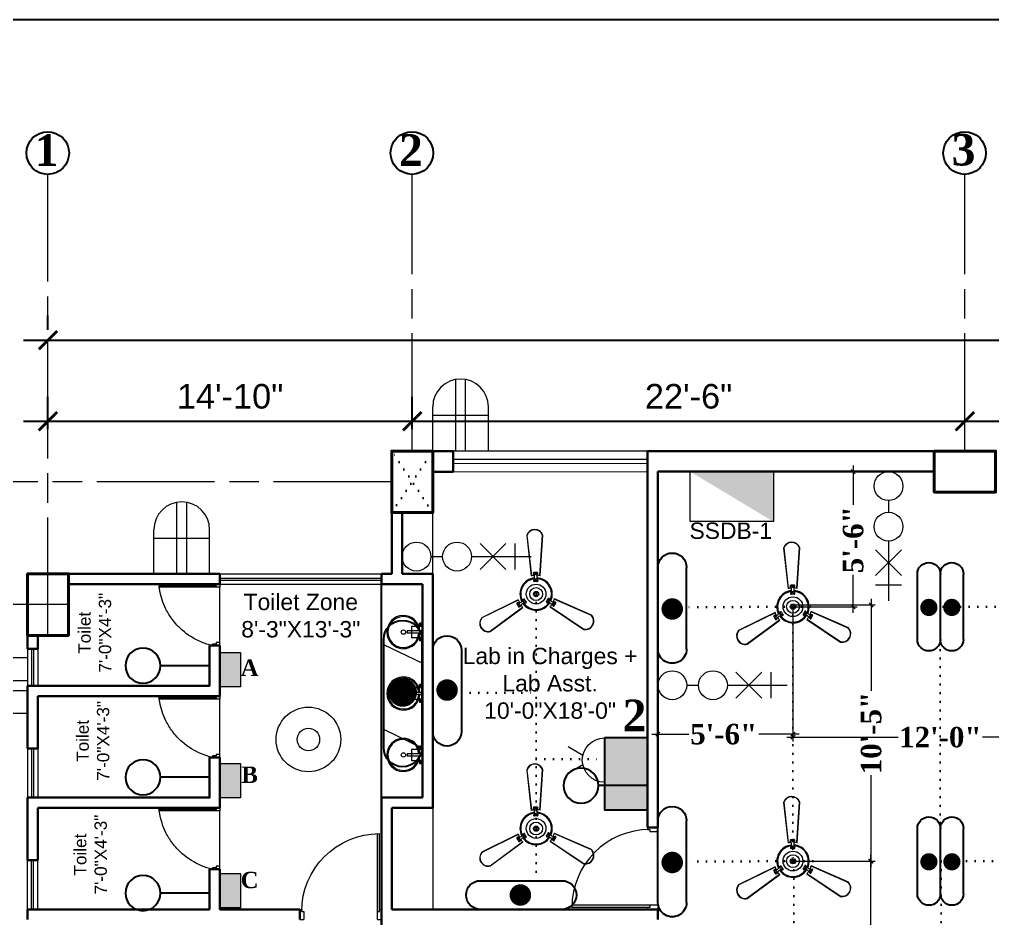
# Model space of a CAD drawing. Header units: inches. Extents: x -12 to 20935469, y -1604 to 24729220.
# Drawn here: x 20824040 to 20824515.4, y 24663545.8 to 24663985 of the extents above; entities that cross this region are included whole.
import ezdxf

# ---------------------------------------------------------------- set-up
doc = ezdxf.new("R2010")
doc.units = ezdxf.units.IN
doc.header["$LTSCALE"] = 0.03
doc.header["$MEASUREMENT"] = 0
doc.header["$PDMODE"] = 32
doc.header["$PDSIZE"] = 15
doc.linetypes.add('ACAD_ISO08W100', pattern=[36, 24, -3, 6, -3])
doc.linetypes.add('DOT', pattern=[0.25, 0, -0.25])
for name, color, linetype, lineweight in [('0-elect.fixture-3 fan', 200, 'Continuous', 20), ('2', 7, 'Continuous', 9), ('column', 1, 'Continuous', 40), ('Dim Line', 252, 'Continuous', 13), ('Dimiention', 75, 'Continuous', 18), ('Door', 7, 'Continuous', 18), ('DOUBLE LIGHT', 210, 'Continuous', 0), ('E-CF', 4, 'Continuous', 30), ('Glass Line', 252, 'Continuous', 9), ('Grid Line', 252, 'Continuous', 18), ('Hatch', 253, 'Continuous', 15), ('line', 7, 'Continuous', 9), ('Main Wall', 7, 'Continuous', 30), ('TOILET FIXTURE', 142, 'Continuous', 5), ('wind.', 150, 'Continuous', 20)]:
    doc.layers.add(name, color=color, linetype=linetype, lineweight=lineweight)
for name, color, linetype in [('DIM TEXT 2025', 7, 'Continuous'), ('H', 154, 'Continuous'), ('SB TEXT', 215, 'DOT'), ('SSDB TXT', 7, 'Continuous'), ('TEXT', 7, 'Continuous'), ('w', 188, 'DOT')]:
    doc.layers.add(name, color=color, linetype=linetype)
doc.styles.add('2', font='swisscl.ttf')
doc.styles.add('RomanS', font='arial.ttf', dxfattribs={"height": 12})
doc.styles.get("Standard").update_dxf_attribs({"font": 'timesbd.ttf'})
doc.dimstyles.new('Aec_Arch_I', dxfattribs={"dimscale": 96, "dimtxt": 12, "dimasz": 0.09375, "dimexe": 0.125, "dimexo": 0.125, "dimgap": 0.0625, "dimtad": 1, "dimdec": 0, "dimzin": 3, "dimdsep": 46, "dimlunit": 4, "dimtxsty": 'RomanS', "dimblk1": 'ARCHTICK', "dimblk2": 'ARCHTICK', "dimsah": 1, "dimcen": 0.09375, "dimdle": 0.125, "dimadec": 0, "dimazin": 0, "dimtfac": 0.75, "dimtdec": 0, "dimtmove": 2, "dimatfit": 3, "dimldrblk": 'ARCHTICK', "dimfxl": 1, "dimfrac": 1, "dimtolj": 1, "dimtzin": 0, "dimarcsym": 0})
doc.dimstyles.new('Standard 8', dxfattribs={"dimtxt": 7, "dimasz": 2, "dimexe": 2, "dimexo": 2, "dimgap": 2, "dimtad": 0, "dimdec": 0, "dimzin": 3, "dimdsep": 46, "dimlunit": 4, "dimtxsty": 'Standard', "dimblk": 'OBLIQUE', "dimcen": 3, "dimdle": 3, "dimclrd": 256, "dimclre": 256, "dimclrt": 256, "dimadec": 0, "dimazin": 0, "dimtfac": 1, "dimtdec": 0, "dimtix": 1, "dimtofl": 0, "dimtmove": 0, "dimatfit": 0, "dimldrblk": 'OBLIQUE', "dimfxl": 1, "dimtolj": 1, "dimtzin": 0, "dimlwd": -1, "dimlwe": -1, "dimarcsym": 0})

# ---------------------------------------------------------------- blocks, each defined once
blk = doc.blocks.new('$D40')
at = {"layer": 'Door'}
for p, q in [((1, 4), (1, 42)), ((2, 0), (2, 41.99)), ((1, 5), (0, 5)), ((40, 5), (38.99, 5)), ((39, 5), (39, 4)), ((2, 0), (0, 0)), ((2, 4), (1, 4)), ((39, 4), (38, 4)), ((38, 4), (38, 0)), ((40, 0), (38, 0))]:
    blk.add_line(p, q, dxfattribs=at)
blk.add_arc((1, 4), 38, 0, 90, dxfattribs=at)
blk = doc.blocks.new('7-flat-72')
at = {"layer": 'Glass Line', "color": 8, "ltscale": 20}
for p, q in [((-64476.55, 376959.41), (-64476.55, 376966.61)), ((-64475.47, 376966.61), (-64476.55, 376966.61)), ((-64475.47, 376959.41), (-64475.47, 376966.61)), ((-64478.71, 376960.49), (-64480.33, 376960.49)), ((-64480.33, 376959.52), (-64480.33, 376960.49)), ((-64478.71, 376959.52), (-64480.33, 376959.52)), ((-64480.33, 376959.05), (-64480.33, 376959.41)), ((-64478.71, 376959.41), (-64480.33, 376959.41)), ((-64478.71, 376959.05), (-64480.33, 376959.05)), ((-64480.28, 376959.52), (-64480.28, 376960.49)), ((-64480.15, 376959.52), (-64480.15, 376960.49)), ((-64480.15, 376959.41), (-64480.15, 376959.52)), ((-64479.92, 376959.52), (-64479.92, 376960.49)), ((-64479.52, 376959.52), (-64479.52, 376960.49)), ((-64479.13, 376959.52), (-64479.13, 376960.49)), ((-64478.9, 376959.52), (-64478.9, 376960.49)), ((-64478.89, 376959.41), (-64478.89, 376959.52)), ((-64478.77, 376959.52), (-64478.77, 376960.49)), ((-64478.71, 376959.52), (-64478.71, 376960.49)), ((-64478.71, 376959.05), (-64478.71, 376959.41)), ((-64475.11, 376959.41), (-64476.91, 376959.41)), ((-64476.91, 376959.05), (-64476.91, 376959.41)), ((-64475.11, 376959.05), (-64476.91, 376959.05)), ((-64475.11, 376959.05), (-64475.11, 376959.41)), ((-64473.31, 376960.49), (-64471.69, 376960.49)), ((-64473.31, 376959.52), (-64473.31, 376960.49)), ((-64473.31, 376959.52), (-64471.69, 376959.52)), ((-64473.31, 376959.05), (-64473.31, 376959.41)), ((-64473.31, 376959.41), (-64471.69, 376959.41)), ((-64473.31, 376959.05), (-64471.69, 376959.05)), ((-64473.26, 376959.52), (-64473.26, 376960.49)), ((-64473.13, 376959.52), (-64473.13, 376960.49)), ((-64473.13, 376959.41), (-64473.13, 376959.52)), ((-64472.9, 376959.52), (-64472.9, 376960.49)), ((-64472.5, 376959.52), (-64472.5, 376960.49)), ((-64472.11, 376959.52), (-64472.11, 376960.49)), ((-64471.88, 376959.52), (-64471.88, 376960.49)), ((-64471.87, 376959.41), (-64471.87, 376959.52)), ((-64471.75, 376959.52), (-64471.75, 376960.49)), ((-64471.69, 376959.52), (-64471.69, 376960.49)), ((-64471.69, 376959.05), (-64471.69, 376959.41))]:
    blk.add_line(p, q, dxfattribs=at)
blk.add_circle((-64476.02, 376968.4, 0), 1.08, dxfattribs=at)
for radius, start, end in [(8.1, 273.8334, 266.1883), (7.55, 274.115, 265.9068)]:
    blk.add_arc((-64476.02, 376968.4, 0), radius, start, end, dxfattribs=at)
blk = doc.blocks.new('SFSFSFS-flat-72')
at = {"layer": 'TOILET FIXTURE', "ltscale": 0.2}
blk.add_lwpolyline([(-3918.47, -3608.1), (-3918.47, -3602.7), (-3923.87, -3602.7), (-3923.87, -3608.1)], close=True, dxfattribs=at)
at = {"layer": 'TOILET FIXTURE', "ltscale": 20}
blk.add_blockref('7-flat-72', (60554.84, -380567.16), dxfattribs=at)
blk = doc.blocks.new('sssss-flat-876')
at = {"layer": 'Door', "linetype": 'Continuous', "ltscale": 3}
blk.add_line((3666.52, 84027.2), (3666.52, 84055.74), dxfattribs=at)
at = {"layer": 'Door', "linetype": 'Continuous', "ltscale": 3, "extrusion": (-7.21527e-09, -3.35624e-18, 1), "elevation": 0}
for points in [[(3666.52, 84057.2), (3666.52, 84055.74), (3668.35, 84055.74), (3668.35, 84056.47), (3670.18, 84056.47), (3670.18, 84057.2)], [(3668.35, 84055.74), (3696.16, 84055.74), (3696.16, 84056.47), (3668.35, 84056.47)]]:
    blk.add_lwpolyline(points, close=True, dxfattribs=at)
at = {"layer": 'Door', "linetype": 'Continuous', "ltscale": 3, "flags": 128}
blk.add_lwpolyline([(3670.18, 84027.2, 0.04096), (3675.47, 84028.9, 0.082496), (3684.93, 84034.78, 0.052187), (3689.72, 84039.97, 0.043988), (3692.86, 84045.05, 0.036571), (3694.75, 84049.63, 0.034751), (3695.92, 84054.2, 0.011435), (3696.16, 84055.74)], format="xyb", dxfattribs=at)
at = {"layer": 'Door', "linetype": 'Continuous', "ltscale": 3}
blk.add_lwpolyline([(3666.52, 84027.2), (3666.52, 84028.66), (3668.35, 84028.66), (3668.35, 84027.93), (3670.18, 84027.93), (3670.18, 84027.2)], close=True, dxfattribs=at)
blk = doc.blocks.new('E-CF')
at = {"layer": '0-elect.fixture-3 fan', "color": 230, "linetype": 'ByBlock', "lineweight": 13, "ltscale": 5}
for p, q in [((-1.45, 6.53), (-2.38, 20.87)), ((-1.35, 6.55), (-2.29, 20.85)), ((3.24, 20.73), (1.65, 6.48)), ((3.34, 20.73), (1.74, 6.45)), ((-19.63, -7.46), (-6.46, -1.71)), ((-19.57, -7.54), (-6.43, -1.8)), ((6.34, -2.1), (19.2, -8.44)), ((6.37, -2.01), (19.25, -8.36)), ((-4.99, -4.44), (-16.92, -12.4)), ((-4.93, -4.51), (-16.88, -12.49)), ((16.28, -13.26), (4.71, -4.73)), ((16.32, -13.17), (4.78, -4.66))]:
    blk.add_line(p, q, dxfattribs=at)
at = {"layer": '0-elect.fixture-3 fan', "color": 232, "linetype": 'ByBlock', "lineweight": 13, "ltscale": 5}
for p, q in [((-0.33, 6.68), (-0.62, 7.28)), ((-0.29, 7.46), (-0.15, 7.2)), ((-0.02, 6.87), (0.23, 7.01)), ((0.48, 7.43), (0.62, 7.18)), ((0.63, 6.66), (0.96, 7.25)), ((-0.35, 5.43), (-0.66, 4.81)), ((-0.35, 4.97), (-0.22, 4.72)), ((0.04, 5.2), (0.29, 5.33)), ((0.42, 4.9), (0.56, 4.65)), ((0.6, 5.41), (0.87, 4.78)), ((-6.08, -2.77), (-6.75, -2.79)), ((-6.68, -3.29), (-6.53, -3.05)), ((-5.94, -3.44), (-6.18, -3.29)), ((-4.99, -2.18), (-4.57, -1.62)), ((-4.52, -2.55), (-4.76, -2.41)), ((-4.53, -3.01), (-3.84, -2.97)), ((-4.46, -2.08), (-4.31, -1.83)), ((-4.13, -2.78), (-3.98, -2.54)), ((4.38, -3.22), (3.69, -3.14)), ((4.03, -2.81), (3.74, -2.8)), ((4.47, -2.17), (4.18, -2.17)), ((4.47, -2.63), (4.47, -2.91)), ((4.87, -2.41), (4.49, -1.83)), ((5.94, -3.05), (6.61, -3.1)), ((5.95, -3.42), (5.94, -3.7)), ((-6.31, -3.97), (-6.16, -3.73)), ((-5.62, -3.61), (-6, -4.17)), ((5.44, -3.87), (5.79, -4.45)), ((6.19, -4.13), (5.9, -4.12)), ((6.6, -3.47), (6.31, -3.46))]:
    blk.add_line(p, q, dxfattribs=at)
at = {"layer": '0-elect.fixture-3 fan', "color": 5, "lineweight": 13}
blk.add_line((0, 0), (0, 0), dxfattribs=at)
at = {"layer": '0-elect.fixture-3 fan', "color": 230, "linetype": 'ByBlock', "lineweight": 13, "ltscale": 5, "extrusion": (0, 0, -1)}
for centre, major_axis, start_param, end_param in [((0.46, 19.91), (-2.12, 2.12), 5.823867, 8.359631), ((0.46, 19.91), (-2.05, 2.05), 5.830329, 8.353169), ((0, 0), (-4.05, 4.05), 5.068563, 7.021343), ((0, 0), (-3.85, 3.85), 5.085186, 7.003917), ((0, 0), (4.72, 4.72), -1.003222, -0.833722), ((0, 0), (-4.05, 4.05), 0.879773, 2.832553), ((0, 0), (-3.85, 3.85), 0.896396, 2.815126), ((0, 0), (4.72, 4.72), -0.690743, -0.521244), ((0, 0), (-4.72, 4.72), 5.068843, 5.238343), ((0, 0), (4.05, 4.05), 1.403372, 3.356151), ((0, 0), (-3.85, 3.85), 2.990791, 4.909522), ((0, 0), (-4.72, 4.72), 2.66197, 2.831469), ((0, 0), (4.72, 4.72), 3.185569, 3.355068), ((0, 0), (4.72, 4.72), 1.403652, 1.573151), ((-17.47, -9.55), (-2.12, 2.12), 3.729471, 6.265236), ((-17.47, -9.55), (-2.05, 2.05), 3.735934, 6.258773), ((17, -10.35), (-2.12, 2.12), 1.635076, 4.170841), ((17, -10.35), (2.05, 2.05), 0.070743, 2.593582)]:
    blk.add_ellipse(centre, major_axis=major_axis, ratio=1, start_param=start_param, end_param=end_param, dxfattribs=at)
at = {"layer": '0-elect.fixture-3 fan', "color": 232, "linetype": 'ByBlock', "lineweight": 13, "ltscale": 5, "extrusion": (0, 0, -1)}
for centre, major_axis, start_param, end_param in [((-0.41, 7.39), (-0.169, 0.169), 5.038692, 7.013305), ((0, 0), (5.4, 5.4), -0.840677, -0.683789), ((-0.22, 7.33), (0.101, 0.101), 3.926991, 10.210176), ((0.11, 6.94), (0.101, 0.101), 3.926991, 10.210176), ((0.55, 7.31), (0.101, 0.101), 3.926991, 10.210176), ((0.75, 7.36), (-0.169, 0.169), 0.887007, 2.86162), ((-0.44, 4.71), (0.169, 0.169), 2.26283, 4.381754), ((-0.28, 4.84), (0.101, 0.101), 3.926991, 10.210176), ((0, 0), (3.17, 3.17), -0.878763, -0.645703), ((-2.18, 6.1), (-1.37, 1.37), 2.052913, 2.705807), ((0.17, 5.27), (0.101, 0.101), 3.926991, 10.210176), ((0.49, 4.78), (0.101, 0.101), 3.926991, 10.210176), ((2.58, 5.99), (1.46, 1.46), 3.643048, 4.257264), ((0.66, 4.68), (0.169, 0.169), 0.376965, 2.49589), ((-6.75, -3.02), (0.169, 0.169), 3.505001, 5.479614), ((0, 0), (-5.4, 5.4), 4.91891, 5.075797), ((-6.6, -3.17), (0.101, 0.101), 3.926991, 10.210176), ((-6.06, -3.36), (0.101, 0.101), 3.926991, 10.210176), ((-6.47, -0.75), (1.46, 1.46), 1.548653, 2.162869), ((-4.19, -4.93), (-1.37, 1.37), 6.241703, 6.894597), ((-4.64, -2.48), (-0.101, 0.101), 5.497787, 11.780972), ((-4.38, -1.76), (-0.169, 0.169), 6.136552, 8.255476), ((-4.38, -1.96), (-0.101, 0.101), 5.497787, 11.780972), ((-4.05, -2.66), (0.101, 0.101), 3.926991, 10.210176), ((0, 0), (-3.17, 3.17), 4.880824, 5.113884), ((-3.86, -2.73), (0.169, 0.169), 0.168435, 2.287359), ((3.72, -2.9), (0.169, 0.169), 2.471361, 4.590285), ((0, 0), (-3.17, 3.17), 2.786429, 3.019489), ((3.89, -2.81), (0.101, 0.101), 3.926991, 10.210176), ((4.29, -1.97), (-0.169, 0.169), 5.928021, 8.046946), ((4.33, -2.17), (0.101, 0.101), 3.926991, 10.210176), ((4.47, -2.77), (0.101, 0.101), 3.926991, 10.210176), ((3.89, -5.22), (-1.46, 1.46), 1.025054, 1.63927), ((6.36, -1.16), (1.37, 1.37), 2.576511, 3.229406), ((5.95, -3.56), (-0.101, 0.101), 5.497787, 11.780972), ((0, 0), (-5.4, 5.4), 2.824515, 2.981402), ((6.45, -3.47), (-0.101, 0.101), 5.497787, 11.780972), ((6.6, -3.33), (-0.169, 0.169), 0.849902, 2.824515), ((-6.19, -4.04), (0.169, 0.169), 1.373501, 3.348114), ((-6.24, -3.85), (0.101, 0.101), 3.926991, 10.210176), ((6, -4.32), (-0.169, 0.169), 2.981402, 4.956015), ((6.05, -4.13), (0.101, 0.101), 3.926991, 10.210176)]:
    blk.add_ellipse(centre, major_axis=major_axis, ratio=1, start_param=start_param, end_param=end_param, dxfattribs=at)
at = {"layer": '0-elect.fixture-3 fan', "linetype": 'ByBlock', "lineweight": 13, "ltscale": 5, "extrusion": (0, 0, -1)}
blk.add_ellipse((0.01, 0.03), major_axis=(-2.47, 2.47), ratio=1, start_param=5.497787, end_param=11.780972, dxfattribs=at)
at = {"layer": '0-elect.fixture-3 fan', "color": 200, "linetype": 'ByBlock', "lineweight": 13, "ltscale": 5, "extrusion": (0, 0, -1)}
blk.add_ellipse((0, 0), major_axis=(-1.61, 1.61), ratio=1, start_param=5.497787, end_param=11.780972, dxfattribs=at)
at = {"layer": '0-elect.fixture-3 fan', "color": 190, "linetype": 'ByBlock', "lineweight": 13, "ltscale": 5, "extrusion": (0, 0, -1)}
for major_axis, start_param, end_param in [((0.666, 0.666), 3.926991, 10.210176), ((-0.461, 0.461), 5.497787, 11.780972)]:
    blk.add_ellipse((0, 0), major_axis=major_axis, ratio=1, start_param=start_param, end_param=end_param, dxfattribs=at)
blk = doc.blocks.new('_Oblique')
at = {"color": 0, "linetype": 'ByBlock', "lineweight": -2}
blk.add_line((-0.5, -0.5), (0.5, 0.5), dxfattribs=at)
blk = doc.blocks.new('*D260')
at = {"layer": 'Defpoints', "color": 0, "transparency": 16777216}
for p in [(20824417.87, 24663698.13), (20824561.87, 24663698.13), (20824561.87, 24663634.38)]:
    blk.add_point(p, dxfattribs=at)
at = {"layer": 'DIM TEXT 2025', "lineweight": 0, "transparency": 16777216}
for p, q in [((20824417.87, 24663698.13), (20824417.87, 24663632.38)), ((20824561.87, 24663698.13), (20824561.87, 24663632.38)), ((20824414.87, 24663634.38), (20824469.29, 24663634.38)), ((20824564.87, 24663634.38), (20824510.45, 24663634.38))]:
    blk.add_line(p, q, dxfattribs=at)
at = {"layer": 'DIM TEXT 2025', "lineweight": 0, "transparency": 16777216, "xscale": 2, "yscale": 2, "zscale": 2, "rotation": 180}
blk.add_blockref('_Oblique', (20824417.87, 24663634.38), dxfattribs=at)
at = {"layer": 'DIM TEXT 2025', "lineweight": 0, "transparency": 16777216, "xscale": 2, "yscale": 2, "zscale": 2}
blk.add_blockref('_Oblique', (20824561.87, 24663634.38), dxfattribs=at)
at = {"layer": 'DIM TEXT 2025', "lineweight": 0, "transparency": 16777216, "insert": (20824489.87, 24663634.38), "char_height": 10, "attachment_point": 5}
blk.add_mtext('\\A1;12\'-0"', dxfattribs=at)
blk = doc.blocks.new('*D77')
at = {"layer": 'Defpoints', "color": 0, "transparency": 16777216}
for p in [(20824417.87, 24663699.01), (20824417.87, 24663573.87), (20824456.08, 24663573.87)]:
    blk.add_point(p, dxfattribs=at)
at = {"layer": 'DIM TEXT 2025', "lineweight": 0, "transparency": 16777216}
for p, q in [((20824417.87, 24663699.01), (20824458.08, 24663699.01)), ((20824456.08, 24663702.01), (20824456.08, 24663657.02)), ((20824456.08, 24663570.87), (20824456.08, 24663615.87)), ((20824417.87, 24663573.87), (20824458.08, 24663573.87))]:
    blk.add_line(p, q, dxfattribs=at)
at = {"layer": 'DIM TEXT 2025', "lineweight": 0, "transparency": 16777216, "xscale": 2, "yscale": 2, "zscale": 2}
for p, rotation in [((20824456.08, 24663699.01), 90), ((20824456.08, 24663573.87), 270)]:
    blk.add_blockref('_Oblique', p, dxfattribs=dict(at, rotation=rotation))
at = {"layer": 'DIM TEXT 2025', "lineweight": 0, "transparency": 16777216, "insert": (20824456.08, 24663636.44), "char_height": 10, "attachment_point": 5, "rotation": 90}
blk.add_mtext('\\A1;10\'-5"', dxfattribs=at)
blk = doc.blocks.new('*D78')
at = {"layer": 'Defpoints', "color": 0, "transparency": 16777216}
for p in [(20824417.87, 24663573.87), (20824417.38, 24663448.49), (20824455.69, 24663448.49)]:
    blk.add_point(p, dxfattribs=at)
at = {"layer": 'DIM TEXT 2025', "lineweight": 0, "transparency": 16777216}
for p, q in [((20824417.87, 24663573.87), (20824457.69, 24663573.87)), ((20824455.69, 24663576.87), (20824455.69, 24663531.76)), ((20824455.69, 24663445.49), (20824455.69, 24663490.6)), ((20824417.38, 24663448.49), (20824457.69, 24663448.49))]:
    blk.add_line(p, q, dxfattribs=at)
at = {"layer": 'DIM TEXT 2025', "lineweight": 0, "transparency": 16777216, "xscale": 2, "yscale": 2, "zscale": 2}
for p, rotation in [((20824455.69, 24663573.87), 90), ((20824455.69, 24663448.49), 270)]:
    blk.add_blockref('_Oblique', p, dxfattribs=dict(at, rotation=rotation))
at = {"layer": 'DIM TEXT 2025', "lineweight": 0, "transparency": 16777216, "insert": (20824455.69, 24663511.18), "char_height": 10, "attachment_point": 5, "rotation": 90}
blk.add_mtext('\\A1;10\'-5"', dxfattribs=at)
blk = doc.blocks.new('FDDF')
at = {"layer": 'line', "color": 6, "linetype": 'Continuous', "lineweight": 25, "ltscale": 50}
for p, q in [((7351582.6, 3307777.3), (7351582.6, 3307351.8)), ((7351732.3, 3307777.3), (7351732.3, 3307351.8))]:
    blk.add_line(p, q, dxfattribs=at)
at = {"layer": 'line', "color": 6, "linetype": 'Continuous', "lineweight": 40, "ltscale": 50, "const_width": 56.1}
blk.add_lwpolyline([(7351657.4, 3307596.9, 1), (7351657.4, 3307540.8, 1)], format="xyb", close=True, dxfattribs=at)
at = {"layer": 'line', "color": 6, "linetype": 'Continuous', "lineweight": 25, "ltscale": 50}
for centre, start, end in [((7351657.4, 3307777.3), 0, 180), ((7351657.4, 3307351.8), 180, 0)]:
    blk.add_arc(centre, 74.8, start, end, dxfattribs=at)
blk = doc.blocks.new('GGGGTG')
at = {"layer": 'line', "color": 5, "lineweight": -3, "xscale": -0.05365266185709679, "yscale": 0.05365266185709679, "zscale": 0.05365266185709679, "rotation": 270}
for p in [(11622999.06, 1222003.23), (11622999.06, 1221995.2)]:
    blk.add_blockref('FDDF', p, dxfattribs=at)
blk = doc.blocks.new('bulb')
at = {"layer": 'line', "color": 4, "lineweight": 25, "ltscale": 50}
for p, q in [((20823168.7, 24658803.9), (20823168.7, 24658777.61)), ((20823168.7, 24658790.76), (20823209.88, 24658790.76))]:
    blk.add_line(p, q, dxfattribs=at)
blk.add_circle((20823224.56, 24658790.76), 14.68, dxfattribs=at)
blk = doc.blocks.new('JJUJUJUKI')
at = {"layer": 'line', "color": 6, "ltscale": 50}
for p, q in [((7363094.9, 3291793.9), (7362945.3, 3291866.9)), ((7363094.9, 3291460.9), (7362945.3, 3291533.9))]:
    blk.add_line(p, q, dxfattribs=at)
at = {"layer": 'line', "color": 5, "xscale": -1, "rotation": 180}
blk.add_blockref('FDDF', (11362.6, 6599218.7), dxfattribs=at)
blk = doc.blocks.new('RTRT')
at = {"layer": 'line', "color": 5}
blk.add_blockref('JJUJUJUKI', (0, 0), dxfattribs=at)
blk = doc.blocks.new('*D91')
at = {"layer": 'Defpoints', "color": 0, "transparency": 16777216}
for p in [(20824351.85, 24663698.13), (20824417.87, 24663698.13), (20824351.85, 24663635.85)]:
    blk.add_point(p, dxfattribs=at)
at = {"layer": 'DIM TEXT 2025', "lineweight": 0, "transparency": 16777216}
for p, q in [((20824351.85, 24663698.13), (20824351.85, 24663633.85)), ((20824417.87, 24663698.13), (20824417.87, 24663633.85)), ((20824348.85, 24663635.85), (20824366.91, 24663635.85)), ((20824420.87, 24663635.85), (20824401.14, 24663635.85))]:
    blk.add_line(p, q, dxfattribs=at)
at = {"layer": 'DIM TEXT 2025', "lineweight": 0, "transparency": 16777216, "xscale": 2, "yscale": 2, "zscale": 2, "rotation": 180}
blk.add_blockref('_Oblique', (20824351.85, 24663635.85), dxfattribs=at)
at = {"layer": 'DIM TEXT 2025', "lineweight": 0, "transparency": 16777216, "xscale": 2, "yscale": 2, "zscale": 2}
blk.add_blockref('_Oblique', (20824417.87, 24663635.85), dxfattribs=at)
at = {"layer": 'DIM TEXT 2025', "lineweight": 0, "transparency": 16777216, "insert": (20824384.03, 24663635.85), "char_height": 10, "attachment_point": 5}
blk.add_mtext('\\A1;5\'-6"', dxfattribs=at)
blk = doc.blocks.new('*D92')
at = {"layer": 'Defpoints', "color": 0, "transparency": 16777216}
for p in [(20824417.87, 24663764.13), (20824447.28, 24663764.13), (20824417.87, 24663698.13)]:
    blk.add_point(p, dxfattribs=at)
at = {"layer": 'DIM TEXT 2025', "lineweight": 0, "transparency": 16777216}
for p, q in [((20824417.87, 24663764.13), (20824449.28, 24663764.13)), ((20824447.28, 24663767.13), (20824447.28, 24663747.99)), ((20824447.28, 24663695.13), (20824447.28, 24663713.75)), ((20824417.87, 24663698.13), (20824449.28, 24663698.13))]:
    blk.add_line(p, q, dxfattribs=at)
at = {"layer": 'DIM TEXT 2025', "lineweight": 0, "transparency": 16777216, "xscale": 2, "yscale": 2, "zscale": 2}
for p, rotation in [((20824447.28, 24663764.13), 90), ((20824447.28, 24663698.13), 270)]:
    blk.add_blockref('_Oblique', p, dxfattribs=dict(at, rotation=rotation))
at = {"layer": 'DIM TEXT 2025', "lineweight": 0, "transparency": 16777216, "insert": (20824447.28, 24663730.87), "char_height": 10, "attachment_point": 5, "rotation": 90}
blk.add_mtext('\\A1;5\'-6"', dxfattribs=at)
blk = doc.blocks.new('JUJUJUKIII')
at = {"layer": 'H', "ltscale": 50, "true_color": 0x999999, "transparency": 33554556}
h = blk.add_hatch(color=253, dxfattribs=at)
h.dxf.hatch_style = 1
h.paths.add_polyline_path([(7363219.9, 3291034.2), (7363425.7, 3291034.2), (7363425.7, 3291376.7), (7363219.9, 3291376.7)])
at = {"layer": 'Dimiention', "color": 4, "ltscale": 50}
blk.add_lwpolyline([(7363219.9, 3291034.2), (7363425.7, 3291034.2), (7363425.7, 3291376.7), (7363219.9, 3291376.7)], close=True, dxfattribs=at)
blk = doc.blocks.new('fgftrfteter')
at = {"layer": 'Dimiention', "color": 4, "ltscale": 50}
for p, q in [((4580894.6, 2288122.5), (4580807.5, 2288269.4)), ((4580988.8, 2288122.5), (4581075.8, 2288269.4)), ((4580719.7, 2287905.6), (4581163.6, 2287905.6))]:
    blk.add_line(p, q, dxfattribs=at)
blk.add_arc((4580941.7, 2287905.6), 221.9, 0, 180, dxfattribs=at)
blk = doc.blocks.new('2PIN')
at = {"layer": 'H', "true_color": 0x000000, "transparency": 33554567}
h = blk.add_hatch(color=18, dxfattribs=at)
h.dxf.hatch_style = 1
h.paths.add_polyline_path([(20823026.99, 24658981.16), (20822972.29, 24658981.16), (20822972.29, 24658948.3), (20823026.99, 24658948.3)])
blk.add_lwpolyline([(20822972.29, 24658981.16), (20823026.99, 24658981.16), (20823026.99, 24658948.3), (20822972.29, 24658948.3)], close=True)
at = {"layer": '2', "color": 6, "lineweight": 25, "transparency": 33554648, "xscale": 0.07559514081214198, "yscale": 0.07559514081214198, "zscale": 0.07559514081214198}
blk.add_blockref('fgftrfteter', (20476692.14, 24486026.62), dxfattribs=at)
blk = doc.blocks.new('DFDEDRFE')
at = {"layer": 'Dimiention', "ltscale": 50}
for p, q in [((7351174, 3290082.1), (7350909.5, 3290082.1)), ((7350959.1, 3289748.7), (7350959.1, 3290082.1)), ((7351174, 3290082.1), (7351174, 3289748.7)), ((7351174, 3289944.8), (7350745.4, 3289944.8)), ((7351174, 3289886), (7350745.4, 3289886)), ((7351174, 3289748.7), (7350909.5, 3289748.7))]:
    blk.add_line(p, q, dxfattribs=at)
blk.add_arc((7350909.5, 3289915.4), 166.7, 90, 270, dxfattribs=at)
blk = doc.blocks.new('_ArchTick')
at = {"color": 0, "linetype": 'ByBlock', "lineweight": 35, "const_width": 0.15}
blk.add_lwpolyline([(-0.5, -0.5), (0.5, 0.5)], dxfattribs=at)
blk = doc.blocks.new('*D336')
at = {"layer": 'Defpoints', "color": 0, "transparency": 16777216}
for p in [(20820322.25, 24639400.93), (20820144.28, 24639385.03), (20820322.25, 24639385.03)]:
    blk.add_point(p, dxfattribs=at)
at = {"layer": 'Dim Line', "color": 0, "lineweight": -2, "transparency": 16777216}
for p, q in [((20820144.28, 24639397.03), (20820144.28, 24639412.93)), ((20820322.25, 24639397.03), (20820322.25, 24639412.93)), ((20820132.28, 24639400.93), (20820334.25, 24639400.93))]:
    blk.add_line(p, q, dxfattribs=at)
at = {"layer": 'Dim Line', "color": 0, "lineweight": -2, "transparency": 16777216, "xscale": 9, "yscale": 9, "zscale": 9, "rotation": 180}
blk.add_blockref('_ArchTick', (20820144.28, 24639400.93), dxfattribs=at)
at = {"layer": 'Dim Line', "color": 0, "lineweight": -2, "transparency": 16777216, "xscale": 9, "yscale": 9, "zscale": 9}
blk.add_blockref('_ArchTick', (20820322.25, 24639400.93), dxfattribs=at)
at = {"layer": 'Dim Line', "color": 0, "transparency": 16777216, "insert": (20820233.26, 24639413.05), "char_height": 12, "attachment_point": 5, "style": 'RomanS'}
blk.add_mtext('\\A1;14\'-10"', dxfattribs=at)
blk = doc.blocks.new('*D337')
at = {"layer": 'Defpoints', "color": 0, "transparency": 16777216}
for p in [(20820592.25, 24639400.93), (20820592.25, 24639400.93), (20820322.25, 24639385.03)]:
    blk.add_point(p, dxfattribs=at)
at = {"layer": 'Dim Line', "color": 0, "lineweight": -2, "transparency": 16777216}
for p, q in [((20820322.25, 24639397.03), (20820322.25, 24639412.93)), ((20820310.25, 24639400.93), (20820604.25, 24639400.93))]:
    blk.add_line(p, q, dxfattribs=at)
at = {"layer": 'Dim Line', "color": 0, "lineweight": -2, "transparency": 16777216, "xscale": 9, "yscale": 9, "zscale": 9, "rotation": 180}
blk.add_blockref('_ArchTick', (20820322.25, 24639400.93), dxfattribs=at)
at = {"layer": 'Dim Line', "color": 0, "lineweight": -2, "transparency": 16777216, "xscale": 9, "yscale": 9, "zscale": 9}
blk.add_blockref('_ArchTick', (20820592.25, 24639400.93), dxfattribs=at)
at = {"layer": 'Dim Line', "color": 0, "transparency": 16777216, "insert": (20820457.25, 24639413.05), "char_height": 12, "attachment_point": 5, "style": 'RomanS'}
blk.add_mtext('\\A1;22\'-6"', dxfattribs=at)
blk = doc.blocks.new('*D338')
at = {"layer": 'Defpoints', "color": 0, "transparency": 16777216}
for p in [(20820592.25, 24639400.93), (20820862.25, 24639400.93), (20820862.25, 24639400.93)]:
    blk.add_point(p, dxfattribs=at)
at = {"layer": 'Dim Line', "color": 0, "lineweight": -2, "transparency": 16777216}
blk.add_line((20820580.25, 24639400.93), (20820874.25, 24639400.93), dxfattribs=at)
at = {"layer": 'Dim Line', "color": 0, "lineweight": -2, "transparency": 16777216, "xscale": 9, "yscale": 9, "zscale": 9, "rotation": 180}
blk.add_blockref('_ArchTick', (20820592.25, 24639400.93), dxfattribs=at)
at = {"layer": 'Dim Line', "color": 0, "lineweight": -2, "transparency": 16777216, "xscale": 9, "yscale": 9, "zscale": 9}
blk.add_blockref('_ArchTick', (20820862.25, 24639400.93), dxfattribs=at)
at = {"layer": 'Dim Line', "color": 0, "transparency": 16777216, "insert": (20820727.25, 24639413.05), "char_height": 12, "attachment_point": 5, "style": 'RomanS'}
blk.add_mtext('\\A1;22\'-6"', dxfattribs=at)
blk = doc.blocks.new('*D329')
at = {"layer": 'Defpoints', "color": 0, "transparency": 16777216}
for p in [(20822147.72, 24639440.57), (20820144.28, 24639433.51), (20822147.72, 24639433.51)]:
    blk.add_point(p, dxfattribs=at)
at = {"layer": 'Dim Line', "color": 0, "lineweight": -2, "transparency": 16777216}
for p, q in [((20820144.28, 24639445.51), (20820144.28, 24639452.57)), ((20822147.72, 24639445.51), (20822147.72, 24639452.57)), ((20820132.28, 24639440.57), (20822159.72, 24639440.57))]:
    blk.add_line(p, q, dxfattribs=at)
at = {"layer": 'Dim Line', "color": 0, "lineweight": -2, "transparency": 16777216, "xscale": 9, "yscale": 9, "zscale": 9, "rotation": 180}
blk.add_blockref('_ArchTick', (20820144.28, 24639440.57), dxfattribs=at)
at = {"layer": 'Dim Line', "color": 0, "lineweight": -2, "transparency": 16777216, "xscale": 9, "yscale": 9, "zscale": 9}
blk.add_blockref('_ArchTick', (20822147.72, 24639440.57), dxfattribs=at)
at = {"layer": 'Dim Line', "color": 0, "transparency": 16777216, "insert": (20821146, 24639452.7), "char_height": 12, "attachment_point": 5, "style": 'RomanS'}
blk.add_mtext('\\A1;166\'-11"', dxfattribs=at)
blk = doc.blocks.new('U7TYT')
at = {"layer": 'Dimiention', "ltscale": 50, "transparency": 33554590}
h = blk.add_hatch(color=253, dxfattribs=at)
h.dxf.hatch_style = 1
h.paths.add_polyline_path([(7347319.5, 3290479.6), (7346977, 3290273.9), (7347319.5, 3290273.9)])
at = {"layer": 'Dimiention', "color": 4, "ltscale": 50}
blk.add_lwpolyline([(7347319.5, 3290273.9), (7347319.5, 3290479.6), (7346977, 3290479.6), (7346977, 3290273.9)], close=True, dxfattribs=at)
blk = doc.blocks.new('gy')
at = {"layer": 'Dimiention', "color": 18, "ltscale": 50, "true_color": 0x000000}
for p, q in [((3543686.26, 5183217.13), (3543686.26, 5183211.14)), ((3543688.4, 5183217.13), (3543694.39, 5183211.14)), ((3543694.39, 5183217.13), (3543688.4, 5183211.14)), ((3543696.38, 5183214.14), (3543682.58, 5183214.14)), ((3543705.77, 5183214.14), (3543703.06, 5183214.14))]:
    blk.add_line(p, q, dxfattribs=at)
for centre in [(3543699.72, 5183214.14), (3543709.11, 5183214.14)]:
    blk.add_circle(centre, 3.34, dxfattribs=at)
blk = doc.blocks.new('GYTT')
at = {"layer": 'line', "color": 4, "ltscale": 50}
for radius in [19.73, 6.87]:
    blk.add_circle((20859470.76, -1441350.36), radius, dxfattribs=at)
blk = doc.blocks.new('GRID')
at = {"layer": 'Grid Line', "color": 252, "linetype": 'ACAD_ISO08W100', "lineweight": 9, "ltscale": 80, "true_color": 0x939598}
for p, q in [((20820144.28, 24639296.33), (20820144.28, 24639521.54)), ((20820322.25, 24639386.33), (20820322.25, 24639521.55)), ((20820592.25, 24639386.33), (20820592.25, 24639521.55)), ((20820312.11, 24639371.33), (20819943.28, 24639371.33)), ((20820154.14, 24639311.34), (20819943.28, 24639311.34))]:
    blk.add_line(p, q, dxfattribs=at)
at = {"layer": 'TEXT'}
for centre in [(20820144.14, 24639531.96), (20820322.11, 24639531.97), (20820592.11, 24639531.97)]:
    blk.add_circle(centre, 10.42, dxfattribs=at)
at = {"layer": 'TEXT', "char_height": 15.435, "width": 227.4581, "attachment_point": 8, "rotation": 0}
for s, insert in [('\\A1;1', (20820143.62, 24639525.66)), ('\\A1;2', (20820321.59, 24639525.67)), ('\\A1;3', (20820591.59, 24639525.67))]:
    blk.add_mtext(s, dxfattribs=dict(at, insert=insert))
at = {"layer": 'Dim Line'}
for base, p1, p2, picture, middle in [((20822147.72, 24639440.57), (20820144.28, 24639433.51), (20822147.72, 24639433.51), '*D329', (20821146, 24639452.7)), ((20820322.25, 24639400.93), (20820144.28, 24639385.03), (20820322.25, 24639385.03), '*D336', (20820233.26, 24639413.05)), ((20820592.25, 24639400.93), (20820322.25, 24639385.03), (20820592.25, 24639400.93), '*D337', (20820457.25, 24639413.05)), ((20820862.25, 24639400.93), (20820592.25, 24639400.93), (20820862.25, 24639400.93), '*D338', (20820727.25, 24639413.05))]:
    dim = blk.add_linear_dim(base=base, p1=p1, p2=p2, dimstyle='Aec_Arch_I', dxfattribs=at)
    dim.commit()
    dim.dimension.update_dxf_attribs({"geometry": picture, "text_midpoint": middle})

msp = doc.modelspace()

# ---------------------------------------------------------------- linework, layer by layer
msp.add_line((20824216.87, 24663604.92), (20824216.87, 24663709.15))
at = {"layer": 'column', "lineweight": 40, "ltscale": 20}
for points in [[(20824241.87, 24663774.15), (20824221.87, 24663774.15), (20824221.87, 24663744.15), (20824241.87, 24663744.15)], [(20824486.87, 24663774.15), (20824486.87, 24663754.15), (20824516.87, 24663754.15), (20824516.87, 24663774.15)], [(20824063.9, 24663714.15), (20824043.9, 24663714.15), (20824043.9, 24663684.15), (20824063.9, 24663684.15)]]:
    msp.add_lwpolyline(points, close=True, dxfattribs=at)
at = {"layer": 'Defpoints'}
msp.add_lwpolyline([(20823799.37, 24663985.03), (20826238.23, 24663985.03), (20826238.23, 24662370.32), (20823799.37, 24662370.32)], close=True, dxfattribs=at)
at = {"layer": 'Hatch', "lineweight": 5}
for p, q in [((20824241.87, 24663714.15), (20824241.87, 24663744.14)), ((20824241.87, 24663599.92), (20824241.87, 24663550.3))]:
    msp.add_line(p, q, dxfattribs=at)
at = {"layer": 'Main Wall', "lineweight": 30}
for p, q in [((20824346.87, 24663590.3), (20824346.87, 24663774.15)), ((20824346.87, 24663774.15), (20824486.87, 24663774.15)), ((20824351.87, 24663590.3), (20824351.87, 24663764.13)), ((20824351.87, 24663764.13), (20824486.87, 24663764.13)), ((20824221.87, 24663714.15), (20824221.87, 24663744.15)), ((20824226.87, 24663714.15), (20824226.87, 24663744.15)), ((20824063.9, 24663714.15), (20824137.87, 24663714.15)), ((20824137.87, 24663709.15), (20824137.87, 24663714.15)), ((20824216.87, 24663714.15), (20824221.87, 24663714.15)), ((20824216.87, 24663709.15), (20824216.87, 24663714.15)), ((20824226.87, 24663714.15), (20824241.87, 24663714.15)), ((20824241.87, 24663599.92), (20824241.87, 24663714.15)), ((20824063.9, 24663709.15), (20824137.87, 24663709.15)), ((20824216.87, 24663709.15), (20824236.87, 24663709.15)), ((20824236.87, 24663604.92), (20824236.87, 24663709.15)), ((20824043.9, 24663677.53), (20824043.9, 24663684.15)), ((20824132.87, 24663679.15), (20824137.87, 24663679.15)), ((20824043.9, 24663628.92), (20824043.9, 24663659.53)), ((20824137.87, 24663654.53), (20824048.9, 24663654.53)), ((20824137.87, 24663624.53), (20824132.87, 24663624.53)), ((20824043.9, 24663574.3), (20824043.9, 24663604.92)), ((20824216.87, 24663550.3), (20824216.87, 24663604.92)), ((20824216.87, 24663604.92), (20824236.87, 24663604.92)), ((20824137.87, 24663599.92), (20824048.9, 24663599.92)), ((20824048.9, 24663599.92), (20824048.9, 24663574.3)), ((20824221.87, 24663550.3), (20824221.87, 24663599.92)), ((20824221.87, 24663599.92), (20824241.87, 24663599.92)), ((20824351.87, 24663590.3), (20824346.87, 24663590.3)), ((20824043.9, 24663574.3), (20824048.9, 24663574.3)), ((20824137.87, 24663569.92), (20824132.87, 24663569.92)), ((20824043.9, 24663550.3), (20824132.87, 24663550.3)), ((20824043.9, 24663545.3), (20824043.9, 24663550.3)), ((20824176.87, 24663545.3), (20824176.87, 24663550.3)), ((20824216.87, 24663480.3), (20824216.87, 24663550.3)), ((20824351.87, 24663550.3), (20824221.87, 24663550.3)), ((20824351.87, 24663545.3), (20824351.87, 24663550.3))]:
    msp.add_line(p, q, dxfattribs=at)
for points in [[(20824241.87, 24663774.15), (20824251.87, 24663774.15), (20824251.87, 24663764.12), (20824241.87, 24663764.11)], [(20824048.9, 24663684.15), (20824048.9, 24663677.53)], [(20824132.87, 24663679.15), (20824132.87, 24663659.53), (20824043.9, 24663659.53)], [(20824137.87, 24663679.15), (20824137.87, 24663654.53)], [(20824048.9, 24663677.53), (20824043.9, 24663677.53)], [(20824048.9, 24663654.53), (20824048.9, 24663628.92)], [(20824048.9, 24663628.92), (20824043.9, 24663628.92)], [(20824132.87, 24663624.53), (20824132.87, 24663604.92), (20824043.9, 24663604.92)], [(20824137.87, 24663624.53), (20824137.87, 24663599.92)], [(20824132.87, 24663569.92), (20824132.87, 24663550.3)], [(20824137.87, 24663569.92), (20824137.87, 24663550.3)], [(20824137.87, 24663550.3), (20824176.87, 24663550.3)]]:
    msp.add_lwpolyline(points, dxfattribs=at)
at = {"layer": 'w', "linetype": 'DOT', "lineweight": 30, "ltscale": 550, "transparency": 33554661}
for p, q in [((20824241.87, 24663744.15), (20824221.87, 24663774.15)), ((20824221.87, 24663744.17), (20824241.87, 24663774.14)), ((20824292.38, 24663704.32), (20824292.38, 24663589.78)), ((20824417.84, 24663698.13), (20824365.86, 24663697.88)), ((20824417.84, 24663698.13), (20824417.84, 24663573.87)), ((20824417.87, 24663698.13), (20824427.54, 24663698.14)), ((20824478.64, 24663698.15), (20824561.89, 24663698.17)), ((20824489.84, 24663698.13), (20824489.84, 24663573.87)), ((20824255.89, 24663656.15), (20824292.38, 24663656.15)), ((20824292.38, 24663623.71), (20824325.74, 24663623.71)), ((20824292.38, 24663589.78), (20824292.38, 24663564.32)), ((20824417.87, 24663573.87), (20824365.89, 24663573.61)), ((20824427.54, 24663573.87), (20824417.87, 24663573.87)), ((20824561.87, 24663573.87), (20824478.66, 24663573.87)), ((20824418.32, 24663573.61), (20824418.32, 24663448.44)), ((20824490.32, 24663573.61), (20824490.32, 24663448.44))]:
    msp.add_line(p, q, dxfattribs=at)
at = {"layer": 'wind.', "lineweight": 5}
for p, q in [((20824476.87, 24663774.15), (20824251.87, 24663774.15)), ((20824251.87, 24663764.12), (20824346.87, 24663764.13)), ((20824137.87, 24663714.15), (20824216.87, 24663714.15)), ((20824137.87, 24663712.15), (20824216.87, 24663712.15)), ((20824137.87, 24663711.15), (20824216.87, 24663711.15)), ((20824137.87, 24663709.15), (20824216.87, 24663709.15)), ((20824043.9, 24663677.53), (20824043.9, 24663659.53)), ((20824045.9, 24663677.53), (20824045.9, 24663659.53)), ((20824046.9, 24663677.53), (20824046.9, 24663659.53)), ((20824048.9, 24663677.53), (20824048.9, 24663659.53)), ((20824043.9, 24663628.92), (20824043.9, 24663604.92)), ((20824045.9, 24663628.92), (20824045.9, 24663604.92)), ((20824046.9, 24663628.92), (20824046.9, 24663604.92)), ((20824048.9, 24663628.92), (20824048.9, 24663604.92)), ((20824043.9, 24663550.3), (20824043.9, 24663574.3)), ((20824045.9, 24663550.3), (20824045.9, 24663574.3)), ((20824046.9, 24663550.3), (20824046.9, 24663574.3))]:
    msp.add_line(p, q, dxfattribs=at)
at = {"layer": 'wind.'}
for p, q in [((20824251.87, 24663770.17), (20824346.87, 24663770.21)), ((20824251.87, 24663768.17), (20824346.87, 24663768.21)), ((20824043.9, 24663714.15), (20824043.9, 24663714.15)), ((20824048.9, 24663550.3), (20824048.9, 24663574.3))]:
    msp.add_line(p, q, dxfattribs=at)

# ---------------------------------------------------------------- block references
msp.add_blockref('GRID', (3909.62, 24387.82))
at = {"xscale": -0.5837749611745884, "yscale": 0.5837749611745884, "zscale": 0.5837749611745884}
for p in [(32980177.37, 10268484.72), (32980177.37, 10268430.24), (32980391.37, 10268426.16), (32980177.37, 10268373.62)]:
    msp.add_blockref('bulb', p, dxfattribs=at)
at = {"xscale": -0.6429687876420657, "yscale": 0.6429687876420657, "zscale": 0.6429687876420657, "rotation": 90}
msp.add_blockref('2PIN', (36679280.96, 38052155.29), dxfattribs=at)
at = {"layer": 'Dimiention', "xscale": 2.112111447955701, "yscale": 2.112111447955701, "zscale": 2.112111447955701}
for p, rotation in [((31771990.46, 17179048.5), 89.99999999999999), ((28308942.5, 35611248.54), 180), ((28309067.51, 35611185.71), 180)]:
    msp.add_blockref('gy', p, dxfattribs=dict(at, rotation=rotation))
at = {"layer": 'Door', "ltscale": 20, "xscale": -1}
for p in [(20827804.39, 24579651.95), (20827804.39, 24579597.33), (20827804.39, 24579542.72)]:
    msp.add_blockref('sssss-flat-876', p, dxfattribs=at)
at = {"layer": 'Door', "rotation": 90.00000000000001}
msp.add_blockref('$D40', (20824351.87, 24663550.3), dxfattribs=at)
at = {"layer": 'Door', "xscale": -1}
msp.add_blockref('$D40', (20824216.87, 24663545.3), dxfattribs=at)
at = {"layer": 'DOUBLE LIGHT', "xscale": 1.398727522837716, "yscale": 1.398727522837716, "zscale": 1.398727522837716, "rotation": 270}
for p in [(18563537.46, 41169324.5), (18563537.48, 41169200.24)]:
    msp.add_blockref('GGGGTG', p, dxfattribs=at)
at = {"layer": 'E-CF', "xscale": -1.378879578969062, "yscale": 1.378879578969062, "zscale": 1.378879578969062}
for p in [(20824292.38, 24663704.32), (20824417.87, 24663698.13), (20824292.38, 24663589.78), (20824417.87, 24663573.87)]:
    msp.add_blockref('E-CF', p, dxfattribs=at)
at = {"layer": 'line', "color": 5}
for name, p, xscale, yscale, zscale, rotation in [('DFDEDRFE', (20555657.73, 25263944.23), 0.08164275207711336, 0.08164275207711336, 0.08164275207711336, 270), ('U7TYT', (19953480.46, 25053803.89), -0.1185378862922786, 0.1185378862922786, 0.1185378862922786, 179.9988390966592), ('DFDEDRFE', (20555521.51, 25263884.23), 0.08164275207711336, 0.08164275207711336, 0.08164275207711336, 270), ('FDDF', (20135533.08, 24973605.22), -0.09369666655797602, 0.09369666655797602, 0.09369666655797602, 179.9999999896241), ('RTRT', (21739826.06, 25072976.19), 0.1243509933453808, 0.1243509933453808, 0.1243509933453808, 180), ('FDDF', (21513074.67, 24353749.26), -0.09369666655797602, 0.09369666655797602, 0.09369666655797602, 359.9999999896241), ('JUJUJUKIII', (21185441.29, 24502176.82), -0.04906729999451974, 0.04906729999451974, 0.04906729999451974, 359.9999999827058), ('JUJUJUKIII', (21185441.29, 24502122.63), -0.04906729999451974, 0.04906729999451974, 0.04906729999451974, 359.9999999827058), ('FDDF', (20135533.08, 24973481.39), -0.09369666655797602, 0.09369666655797602, 0.09369666655797602, 179.9999999896241), ('JUJUJUKIII', (21185441.29, 24502068.91), -0.04906729999451974, 0.04906729999451974, 0.04906729999451974, 359.9999999827058), ('FDDF', (21134192.88, 25352383.11), -0.09369666655797602, 0.09369666655797602, 0.09369666655797602, 89.99999998962406)]:
    msp.add_blockref(name, p, dxfattribs=dict(at, xscale=xscale, yscale=yscale, zscale=zscale, rotation=rotation))
for name, p, xscale, yscale, zscale in [('DFDEDRFE', (20223873.82, 24395061.78), 0.08164275207711336, 0.08164275207711336, 0.08164275207711336), ('GYTT', (4136604.51, 25816713.6), 0.8000000007450581, 0.8000000007450581, 0.8000000007450581)]:
    msp.add_blockref(name, p, dxfattribs=dict(at, xscale=xscale, yscale=yscale, zscale=zscale))
at = {"layer": 'TOILET FIXTURE', "ltscale": 20, "rotation": 90.00000000000001}
for p in [(20820628.77, 24667606.93), (20820628.77, 24667576.93), (20820628.77, 24667546.93)]:
    msp.add_blockref('SFSFSFS-flat-72', p, dxfattribs=at)

# ---------------------------------------------------------------- texts
at = {"layer": 'SB TEXT', "width": 227.4581, "attachment_point": 8, "rotation": 0}
for s, insert, char_height in [('\\A1;A', (20824152.41, 24663664.32), 8), ('\\A1;2', (20824340.45, 24663637.34), 15.435), ('\\A1;B', (20824152.41, 24663612.06), 8), ('\\A1;C', (20824152.41, 24663560.54), 8)]:
    msp.add_mtext(s, dxfattribs=dict(at, insert=insert, char_height=char_height))
at = {"layer": 'SSDB TXT', "lineweight": 5, "ltscale": 20, "insert": (20824387.49, 24663739.27), "char_height": 8, "attachment_point": 2, "style": '2'}
msp.add_mtext_dynamic_manual_height_columns('{\\fArial|b0|i0|c0|p34;\\C0;SSDB-1}', width=104.7597, gutter_width=0.5, heights=[0], dxfattribs=at)
at = {"layer": 'TEXT', "color": 30, "lineweight": 5, "ltscale": 20, "char_height": 6, "attachment_point": 2, "rotation": 90.1063, "style": '2'}
for insert in [(20824068.77, 24663685.4), (20824067.83, 24663632.6), (20824066.65, 24663577.06)]:
    msp.add_mtext_dynamic_manual_height_columns('{\\fArial|b0|i0|c0|p34;\\C0;Toilet \\P7\'-0"X4\'-3"}', width=104.7597, gutter_width=0.5, heights=[0], dxfattribs=dict(at, insert=insert))
at = {"layer": 'TEXT', "color": 30, "lineweight": 5, "ltscale": 20, "char_height": 8, "attachment_point": 2, "style": '2'}
for s, insert in [('{\\fArial|b0|i0|c0|p34;\\C0;Toilet Zone\\P8\'-3"X13\'-3"}', (20824177.41, 24663704.49)), ('{\\fArial|b0|i0|c0|p34;\\C0;Lab in Charges + Lab Asst. \\P10\'-0"X18\'-0"}', (20824299.21, 24663678.1))]:
    msp.add_mtext_dynamic_manual_height_columns(s, width=104.7597, gutter_width=0.5, heights=[0], dxfattribs=dict(at, insert=insert))

# ---------------------------------------------------------------- dimensions: what is measured, and where the dimension line sits
at = {"layer": 'DIM TEXT 2025', "lineweight": 0}
dim = msp.add_linear_dim(base=(20824447.28, 24663764.13), p1=(20824417.87, 24663698.13), p2=(20824417.87, 24663764.13), angle=90, dimstyle='Standard 8', override={"dimtxt": 10, "dimexo": 0, "dimlwd": 0, "dimlwe": 0}, dxfattribs=at)
dim.commit()
dim.dimension.update_dxf_attribs({"geometry": '*D92', "text_midpoint": (20824447.28, 24663730.87), "dimtype": 160})
for base, p2, picture, middle in [((20824351.85, 24663635.85), (20824351.85, 24663698.13), '*D91', (20824384.03, 24663635.85)), ((20824561.87, 24663634.38), (20824561.87, 24663698.13), '*D260', (20824489.87, 24663634.38))]:
    dim = msp.add_linear_dim(base=base, p1=(20824417.87, 24663698.13), p2=p2, dimstyle='Standard 8', override={"dimtxt": 10, "dimexo": 0, "dimlwd": 0, "dimlwe": 0}, dxfattribs=at)
    dim.commit()
    dim.dimension.update_dxf_attribs({"geometry": picture, "text_midpoint": middle, "dimtype": 160})
for base, p1, p2, picture, middle in [((20824456.08, 24663573.87), (20824417.87, 24663699.01), (20824417.87, 24663573.87), '*D77', (20824456.08, 24663636.44)), ((20824455.69, 24663448.49), (20824417.87, 24663573.87), (20824417.38, 24663448.49), '*D78', (20824455.69, 24663511.18))]:
    dim = msp.add_linear_dim(base=base, p1=p1, p2=p2, angle=90, dimstyle='Standard 8', override={"dimtxt": 10, "dimexo": 0, "dimlwd": 0, "dimlwe": 0}, dxfattribs=at)
    dim.commit()
    dim.dimension.update_dxf_attribs({"geometry": picture, "text_midpoint": middle})

doc.saveas('drawing.dxf')
